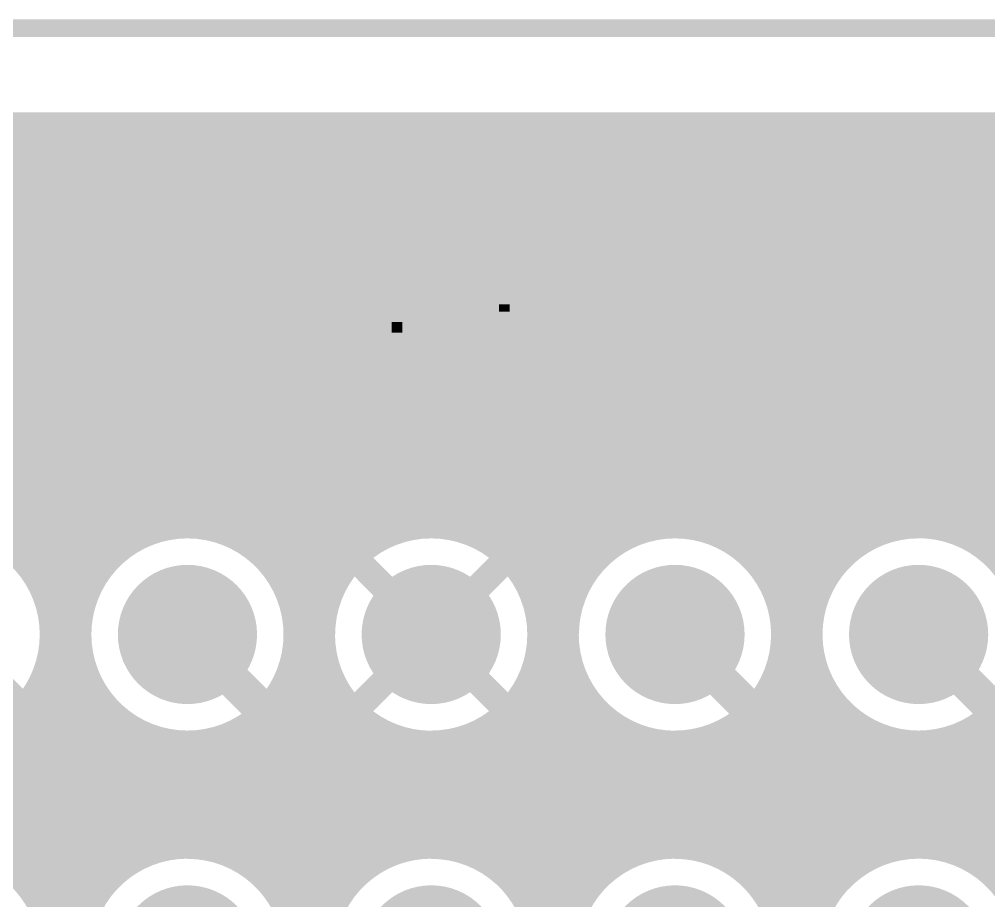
# Model space of a CAD drawing. Extents: x -5 to 100, y -56 to 115.
# Drawn here: x 64.14 to 78.05, y 102.48 to 115.13 of the extents above; entities that cross this region are included whole.
import ezdxf

# ---------------------------------------------------------------- set-up
doc = ezdxf.new("R2010")
doc.units = 0
doc.header["$MEASUREMENT"] = 0
doc.layers.get('0').update_dxf_attribs({"linetype": 'CONTINUOUS'})
for name, color, linetype in [('22-314-0_BOT', 7, 'CONTINUOUS'), ('22-314-0_DRD', 7, 'CONTINUOUS'), ('22-314-0_DRL', 2, 'CONTINUOUS'), ('22-314-0_SMB', 4, 'CONTINUOUS'), ('22-314-0_SMT', 3, 'CONTINUOUS'), ('22-314-0_SST', 5, 'CONTINUOUS'), ('22-314-0_TOP', 10, 'CONTINUOUS'), ('THRUHOLE_TAP', 12, 'CONTINUOUS')]:
    doc.layers.add(name, color=color, linetype=linetype)

# ---------------------------------------------------------------- blocks, each defined once
blk = doc.blocks.new('ROUND_1')
at = {"const_width": 0.99949}
blk.add_lwpolyline([(-0.499744, 0, 1), (0.499744, 0, 1)], format="xyb", close=True, dxfattribs=at)
blk = doc.blocks.new('ROUND_17')
at = {"const_width": 0.54991}
blk.add_lwpolyline([(-0.274954, 0, 1), (0.274954, 0, 1)], format="xyb", close=True, dxfattribs=at)

msp = doc.modelspace()

# ---------------------------------------------------------------- linework, layer by layer
at = {"layer": '22-314-0_BOT'}
for points, const_width in [([(98.425, 113.665), (-3.81, 113.665)], 0.254), ([(98.425, 113.6396), (-3.81, 113.6396)], 0.254), ([(64.0842, 113.665), (64.0842, 107.39628)], 0.254), ([(64.3128, 113.665), (64.3128, 107.12196)], 0.254), ([(64.5414, 113.665), (64.5414, 106.51744)], 0.254), ([(64.77, 113.665), (64.77, 105.65638)], 0.254), ([(64.9986, 113.665), (64.9986, 105.42778)], 0.254), ([(65.2272, 113.665), (65.2272, 107.02036)], 0.254), ([(65.4558, 113.665), (65.4558, 107.33532)], 0.254), ([(65.6844, 113.665), (65.6844, 107.5309)], 0.254), ([(65.913, 113.665), (65.913, 107.66298)], 0.254), ([(66.1416, 113.665), (66.1416, 107.74934)], 0.254), ([(66.3702, 113.665), (66.3702, 107.79506)], 0.254), ([(66.5988, 113.665), (66.5988, 107.80522)], 0.254), ([(66.8274, 113.665), (66.8274, 107.77982)], 0.254), ([(67.056, 113.665), (67.056, 107.71886)], 0.254), ([(67.2846, 113.665), (67.2846, 107.61472)], 0.254), ([(67.5132, 113.665), (67.5132, 107.45724)], 0.254), ([(67.7418, 113.665), (67.7418, 107.22102)], 0.254), ([(67.9704, 113.665), (67.9704, 106.80446)], 0.254), ([(68.199, 113.665), (68.199, 105.7275)], 0.254), ([(68.4276, 113.665), (68.4276, 105.4989)], 0.254), ([(68.6562, 113.665), (68.6562, 106.87304)], 0.254), ([(68.8848, 113.665), (68.8848, 107.25404)], 0.254), ([(69.1134, 113.665), (69.1134, 107.4801)], 0.254), ([(69.342, 113.665), (69.342, 107.62996)], 0.254), ([(69.5706, 113.665), (69.5706, 107.72648)], 0.254), ([(69.7992, 113.665), (69.7992, 107.7849)], 0.254), ([(70.0278, 113.665), (70.0278, 107.80522)], 0.254), ([(70.2564, 113.665), (70.2564, 107.79252)], 0.254), ([(70.485, 113.665), (70.485, 107.74172)], 0.254), ([(70.7136, 113.665), (70.7136, 107.65282)], 0.254), ([(70.9422, 113.665), (70.9422, 107.51312)], 0.254), ([(71.1708, 113.665), (71.1708, 107.30484)], 0.254), ([(71.3994, 113.665), (71.3994, 106.96956)], 0.254), ([(71.628, 113.665), (71.628, 88.75776)], 0.254), ([(71.8566, 113.665), (71.8566, 88.52916)], 0.254), ([(72.0852, 113.665), (72.0852, 106.65206)], 0.254), ([(72.3138, 113.665), (72.3138, 107.16006)], 0.254), ([(72.5424, 113.665), (72.5424, 107.41914)], 0.254), ([(72.771, 113.665), (72.771, 107.58932)], 0.254), ([(72.9996, 113.665), (72.9996, 107.70108)], 0.254), ([(73.2282, 113.665), (73.2282, 107.76966)], 0.254), ([(73.4568, 113.665), (73.4568, 107.80268)], 0.254), ([(73.6854, 113.665), (73.6854, 107.80014)], 0.254), ([(73.914, 113.665), (73.914, 107.76204)], 0.254), ([(74.1426, 113.665), (74.1426, 107.6833)], 0.254), ([(74.3712, 113.665), (74.3712, 107.56138)], 0.254), ([(74.5998, 113.665), (74.5998, 107.38104)], 0.254), ([(74.8284, 113.665), (74.8284, 107.09656)], 0.254), ([(75.057, 113.665), (75.057, 105.86974)], 0.254), ([(75.2856, 113.665), (75.2856, 105.64114)], 0.254), ([(75.5142, 113.665), (75.5142, 105.41254)], 0.254), ([(75.7428, 113.665), (75.7428, 107.05084)], 0.254), ([(75.9714, 113.665), (75.9714, 107.3531)], 0.254), ([(76.2, 113.665), (76.2, 107.5436)], 0.254), ([(76.4286, 113.665), (76.4286, 107.67314)], 0.254), ([(76.6572, 113.665), (76.6572, 107.75442)], 0.254), ([(76.8858, 113.665), (76.8858, 107.7976)], 0.254), ([(77.1144, 113.665), (77.1144, 107.80522)], 0.254), ([(77.343, 113.665), (77.343, 107.77728)], 0.254), ([(77.5716, 113.665), (77.5716, 107.71124)], 0.254), ([(77.8002, 113.665), (77.8002, 107.60456)], 0.254), ([(78.0288, 113.665), (78.0288, 107.44454)], 0.254), ([(98.425, 113.411), (-3.81, 113.411)], 0.254), ([(98.425, 113.1824), (-3.81, 113.1824)], 0.254), ([(98.425, 112.9538), (-3.81, 112.9538)], 0.254), ([(98.425, 112.7252), (-3.81, 112.7252)], 0.254), ([(98.425, 112.4966), (-3.81, 112.4966)], 0.254), ([(98.425, 112.268), (-3.81, 112.268)], 0.254), ([(98.425, 112.0394), (-3.81, 112.0394)], 0.254), ([(98.425, 111.8108), (-3.81, 111.8108)], 0.254), ([(98.425, 111.5822), (-3.81, 111.5822)], 0.254), ([(98.425, 111.3536), (-3.81, 111.3536)], 0.254), ([(98.425, 111.125), (-3.81, 111.125)], 0.254), ([(98.425, 110.8964), (-3.81, 110.8964)], 0.254), ([(98.425, 110.6678), (-3.81, 110.6678)], 0.254), ([(98.425, 110.4392), (-3.81, 110.4392)], 0.254), ([(98.425, 110.2106), (-3.81, 110.2106)], 0.254), ([(98.425, 109.982), (-3.81, 109.982)], 0.254), ([(98.425, 109.7534), (58.20156, 109.7534)], 0.254), ([(98.425, 109.5248), (58.43016, 109.5248)], 0.254), ([(98.425, 109.2962), (58.65876, 109.2962)], 0.254), ([(98.425, 109.0676), (58.88736, 109.0676)], 0.254), ([(98.425, 108.839), (59.11596, 108.839)], 0.254), ([(98.425, 108.6104), (59.34456, 108.6104)], 0.254), ([(98.425, 108.3818), (59.57316, 108.3818)], 0.254), ([(98.425, 108.1532), (59.80176, 108.1532)], 0.254), ([(91.19108, 107.9246), (60.03036, 107.9246)], 0.254), ([(65.98412, 107.696), (63.6143, 107.696)], 0.254), ([(69.48424, 107.696), (67.11442, 107.696)], 0.254), ([(72.98436, 107.696), (70.61454, 107.696)], 0.254), ([(76.48448, 107.696), (74.11466, 107.696)], 0.254), ([(79.9846, 107.696), (77.61478, 107.696)], 0.254), ([(65.59804, 107.4674), (64.00292, 107.4674)], 0.254), ([(69.09816, 107.4674), (67.50304, 107.4674)], 0.254), ([(72.59828, 107.4674), (71.00062, 107.4674)], 0.254), ([(76.09586, 107.4674), (74.50074, 107.4674)], 0.254), ([(79.59598, 107.4674), (78.00086, 107.4674)], 0.254), ([(69.02958, 107.32008), (70.05066, 106.299)], 0.381), ([(71.0692, 107.32008), (70.05066, 106.299)], 0.381), ([(65.37198, 107.2388), (64.22898, 107.2388)], 0.254), ([(68.8721, 107.2388), (67.7291, 107.2388)], 0.254), ([(72.37222, 107.2388), (71.22668, 107.2388)], 0.254), ([(75.8698, 107.2388), (74.7268, 107.2388)], 0.254), ([(65.22212, 107.0102), (64.37884, 107.0102)], 0.254), ([(68.7197, 107.0102), (67.87896, 107.0102)], 0.254), ([(72.21982, 107.0102), (71.37908, 107.0102)], 0.254), ([(75.71994, 107.0102), (74.8792, 107.0102)], 0.254), ([(65.12306, 106.7816), (64.4779, 106.7816)], 0.254), ([(68.62064, 106.7816), (67.97802, 106.7816)], 0.254), ([(72.12076, 106.7816), (71.47814, 106.7816)], 0.254), ([(75.62088, 106.7816), (74.97826, 106.7816)], 0.254), ([(65.06464, 106.553), (64.53632, 106.553)], 0.254), ([(68.56476, 106.553), (68.03644, 106.553)], 0.254), ([(72.06488, 106.553), (71.53402, 106.553)], 0.254), ([(75.56246, 106.553), (75.03414, 106.553)], 0.254), ([(63.05042, 106.299), (64.77, 104.57942), (64.77, 99.06), (64.262, 98.552), (64.262, 69.596), (65.278, 68.58), (65.278, 66.802)], 0.508), ([(75.41514, 11.3538), (75.41514, 11.40714), (78.232, 14.224), (78.232, 22.86), (76.2, 24.892), (76.2, 44.958), (78.486, 47.244), (78.486, 68.58), (69.088, 77.978), (69.088, 98.298), (68.326, 99.06), (68.326, 104.52354), (66.55054, 106.299)], 0.508), ([(69.02958, 105.27792), (70.05066, 106.299)], 0.381), ([(71.0692, 105.27792), (70.05066, 106.299)], 0.381), ([(88.41486, 11.3538), (88.21166, 11.3538), (85.09, 14.478), (85.09, 18.288), (77.724, 25.654), (77.724, 43.942), (80.01, 46.228), (80.01, 69.596), (78.74, 70.866), (78.74, 95.758), (75.184, 99.314), (75.184, 104.66578), (73.55078, 106.299)], 0.508), ([(65.04432, 106.3244), (64.55664, 106.3244)], 0.254), ([(68.5419, 106.3244), (68.05676, 106.3244)], 0.254), ([(72.04202, 106.3244), (71.55688, 106.3244)], 0.254), ([(75.54214, 106.3244), (75.057, 106.3244)], 0.254), ([(64.5414, 106.07802), (64.5414, 105.88498)], 0.254), ([(65.05702, 106.0958), (64.54394, 106.0958)], 0.254), ([(68.55714, 106.0958), (68.04406, 106.0958)], 0.254), ([(72.05726, 106.0958), (71.54164, 106.0958)], 0.254), ([(75.55484, 106.0958), (75.04176, 106.0958)], 0.254), ([(64.50838, 105.918), (65.30848, 105.1179)], 0.254), ([(68.0085, 105.918), (68.86448, 105.06202)], 0.254), ([(72.0852, 105.9434), (72.0852, 102.05466)], 0.254), ([(75.00874, 105.918), (75.72248, 105.20426)], 0.254), ([(65.10528, 105.8672), (64.55918, 105.8672)], 0.254), ([(68.6054, 105.8672), (68.0593, 105.8672)], 0.254), ([(72.10552, 105.8672), (71.49338, 105.8672)], 0.254), ([(75.60564, 105.8672), (75.05954, 105.8672)], 0.254), ([(65.19672, 105.6386), (64.78778, 105.6386)], 0.254), ([(68.6943, 105.6386), (68.2879, 105.6386)], 0.254), ([(68.6562, 105.72496), (68.6562, 105.2703)], 0.254), ([(72.19442, 105.6386), (71.40448, 105.6386)], 0.254), ([(75.69454, 105.6386), (75.28814, 105.6386)], 0.254), ([(65.2272, 105.57764), (65.2272, 105.19918)], 0.254), ([(71.3994, 105.62844), (71.3994, 102.36962)], 0.254), ([(75.7428, 105.54716), (75.7428, 105.1814)], 0.254), ([(65.33388, 105.41), (65.01638, 105.41)], 0.254), ([(68.83146, 105.41), (68.5165, 105.41)], 0.254), ([(72.33158, 105.41), (71.26732, 105.41)], 0.254), ([(72.3138, 105.4354), (72.3138, 102.56266)], 0.254), ([(75.8317, 105.41), (75.51674, 105.41)], 0.254), ([(65.4558, 105.26268), (65.4558, 104.91216)], 0.254), ([(68.8848, 105.34142), (68.8848, 105.0417)], 0.254), ([(71.1708, 105.29062), (71.1708, 102.70744)], 0.254), ([(75.9714, 105.2449), (75.9714, 102.75316)], 0.254), ([(65.53962, 105.1814), (65.24498, 105.1814)], 0.254), ([(69.0372, 105.1814), (68.7451, 105.1814)], 0.254), ([(69.1134, 105.1179), (69.1134, 102.88016)], 0.254), ([(70.9422, 105.08488), (70.9422, 102.91318)], 0.254), ([(72.53732, 105.1814), (71.06158, 105.1814)], 0.254), ([(72.5424, 105.17886), (72.5424, 102.8192)], 0.254), ([(76.03744, 105.1814), (75.7428, 105.1814)], 0.254), ([(78.0288, 105.15346), (78.0288, 102.8446)], 0.254), ([(79.53756, 105.1814), (78.05928, 105.1814)], 0.254), ([(65.87236, 104.9528), (65.43294, 104.9528)], 0.254), ([(65.6844, 105.06456), (65.6844, 102.9335)], 0.254), ([(69.37248, 104.9528), (68.95592, 104.9528)], 0.254), ([(69.342, 104.96804), (69.342, 103.03002)], 0.254), ([(70.7136, 104.94518), (70.7136, 103.05288)], 0.254), ([(72.8726, 104.9528), (70.7263, 104.9528)], 0.254), ([(72.771, 105.00868), (72.771, 102.98938)], 0.254), ([(76.37018, 104.9528), (75.89012, 104.9528)], 0.254), ([(76.2, 105.0544), (76.2, 102.94366)], 0.254), ([(79.8703, 104.9528), (77.72654, 104.9528)], 0.254), ([(77.8002, 104.9909), (77.8002, 103.00716)], 0.254), ([(65.913, 104.93248), (65.913, 103.06558)], 0.254), ([(66.1416, 104.84866), (66.1416, 103.1494)], 0.254), ([(66.3702, 104.80294), (66.3702, 103.19512)], 0.254), ([(66.8274, 104.81818), (66.8274, 103.17988)], 0.254), ([(66.93154, 104.84104), (67.564, 104.20858)], 0.254), ([(69.5706, 104.86898), (69.5706, 103.12908)], 0.254), ([(69.7992, 104.8131), (69.7992, 103.18496)], 0.254), ([(70.2564, 104.80548), (70.2564, 103.19258)], 0.254), ([(70.485, 104.85628), (70.485, 103.14178)], 0.254), ([(72.9996, 104.89438), (72.9996, 103.10368)], 0.254), ([(73.2282, 104.8258), (73.2282, 103.17226)], 0.254), ([(73.914, 104.83596), (73.914, 103.1621)], 0.254), ([(73.92924, 104.84104), (74.422, 104.34828)], 0.254), ([(76.4286, 104.92486), (76.4286, 103.0732)], 0.254), ([(76.6572, 104.84358), (76.6572, 103.15448)], 0.254), ([(76.8858, 104.8004), (76.8858, 103.19766)], 0.254), ([(77.343, 104.82072), (77.343, 103.17734)], 0.254), ([(77.5716, 104.88422), (77.5716, 103.11384)], 0.254), ([(67.04838, 104.7242), (65.51676, 104.7242)], 0.254), ([(66.5988, 104.79278), (66.5988, 103.20528)], 0.254), ([(67.056, 104.71658), (67.056, 103.11892)], 0.254), ([(74.04608, 104.7242), (69.06006, 104.7242)], 0.254), ([(70.0278, 104.79278), (70.0278, 103.20528)], 0.254), ([(73.4568, 104.79532), (73.4568, 103.20274)], 0.254), ([(73.6854, 104.79786), (73.6854, 103.2002)], 0.254), ([(81.1403, 104.7242), (75.94346, 104.7242)], 0.254), ([(75.946, 104.66578), (75.946, 102.72522)], 0.254), ([(77.1144, 104.79278), (77.1144, 103.20528)], 0.254), ([(65.532, 104.57942), (65.532, 102.80904)], 0.254), ([(69.088, 104.52354), (69.088, 102.85984)], 0.254), ([(74.1426, 104.62768), (74.1426, 103.0859)], 0.254), ([(67.27698, 104.4956), (65.532, 104.4956)], 0.254), ([(67.2846, 104.48798), (67.2846, 103.01478)], 0.254), ([(74.27468, 104.4956), (69.088, 104.4956)], 0.254), ([(74.3712, 104.39908), (74.3712, 102.96398)], 0.254), ([(81.3689, 104.4956), (75.946, 104.4956)], 0.254), ([(67.50558, 104.267), (65.532, 104.267)], 0.254), ([(67.5132, 104.25938), (67.5132, 102.85984)], 0.254), ([(74.422, 104.267), (69.088, 104.267)], 0.254), ([(74.422, 104.34828), (74.422, 102.92842)], 0.254), ([(81.5975, 104.267), (75.946, 104.267)], 0.254), ([(67.564, 104.20858), (67.564, 102.81412)], 0.254), ([(67.564, 104.0384), (65.532, 104.0384)], 0.254), ([(74.422, 104.0384), (69.088, 104.0384)], 0.254), ([(81.8261, 104.0384), (75.946, 104.0384)], 0.254), ([(67.564, 103.8098), (65.532, 103.8098)], 0.254), ([(74.422, 103.8098), (69.088, 103.8098)], 0.254), ([(82.0547, 103.8098), (75.946, 103.8098)], 0.254), ([(67.564, 103.5812), (65.532, 103.5812)], 0.254), ([(74.422, 103.5812), (69.088, 103.5812)], 0.254), ([(82.2833, 103.5812), (75.946, 103.5812)], 0.254), ([(67.564, 103.3526), (65.532, 103.3526)], 0.254), ([(74.422, 103.3526), (69.088, 103.3526)], 0.254), ([(82.51444, 103.3526), (75.946, 103.3526)], 0.254), ([(66.05778, 103.124), (65.532, 103.124)], 0.254), ([(67.564, 103.124), (67.0433, 103.124)], 0.254), ([(69.55536, 103.124), (69.088, 103.124)], 0.254), ([(73.05548, 103.124), (70.54342, 103.124)], 0.254), ([(74.422, 103.124), (74.04354, 103.124)], 0.254), ([(76.5556, 103.124), (75.946, 103.124)], 0.254), ([(80.05572, 103.124), (77.54112, 103.124)], 0.254), ([(65.6336, 102.8954), (65.532, 102.8954)], 0.254), ([(67.564, 102.8954), (67.46748, 102.8954)], 0.254), ([(69.13118, 102.8954), (69.088, 102.8954)], 0.254), ([(72.6313, 102.8954), (70.9676, 102.8954)], 0.254), ([(76.13142, 102.8954), (75.946, 102.8954)], 0.254), ([(79.63154, 102.8954), (77.9653, 102.8954)], 0.254), ([(72.39254, 102.6668), (71.20636, 102.6668)], 0.254), ([(72.23506, 102.4382), (71.36384, 102.4382)], 0.254)]:
    msp.add_lwpolyline(points, dxfattribs=dict(at, const_width=const_width))
at = {"layer": '22-314-0_BOT', "const_width": 0.254}
for points in [[(64.55664, 106.299, 0.4142136), (63.05042, 107.80522)], [(66.55054, 107.80522, 0.4142136), (65.04432, 106.299)], [(68.05676, 106.299, 0.4142136), (66.55054, 107.80522)], [(70.05066, 107.80522, 0.4142136), (68.54444, 106.299)], [(71.55688, 106.299, 0.4142136), (70.05066, 107.80522)], [(73.55078, 107.80522, 0.4142136), (72.04456, 106.299)], [(75.057, 106.299, 0.4142136), (73.55078, 107.80522)], [(77.04836, 107.80522, 0.4142136), (75.54214, 106.299)], [(78.55712, 106.299, 0.4142136), (77.04836, 107.80776)], [(64.50838, 105.918, 0.0639891), (64.55734, 106.299)], [(65.04432, 106.299, 0.4142136), (66.55054, 104.79278)], [(68.0085, 105.918, 0.0639891), (68.05746, 106.299)], [(68.5419, 106.299, 0.4142136), (70.05066, 104.79024)], [(70.05066, 104.79278, 0.4142136), (71.55688, 106.299)], [(72.04202, 106.299, 0.4142136), (73.55078, 104.79024)], [(75.00874, 105.918, 0.0639891), (75.0577, 106.299)], [(75.54214, 106.299, 0.4142136), (77.04836, 104.79278)], [(77.04836, 104.79278, 0.4142136), (78.55458, 106.299)], [(65.532, 104.57942, 0.1989124), (65.30882, 105.11824)], [(75.946, 104.66578, 0.1989124), (75.72282, 105.2046)], [(69.088, 104.52354, 0.1989124), (68.86482, 105.06236)], [(66.55054, 104.79278, 0.0639889), (66.93136, 104.84172)], [(73.55078, 104.79278, 0.0635793), (73.92922, 104.8411)], [(66.55054, 103.20782, 0.1877781), (65.53046, 102.81072)], [(67.564, 102.81412, 0.1865452), (66.55054, 103.20586)], [(70.05066, 103.20782, 0.1748415), (69.08753, 102.86041)], [(71.55688, 101.69906, 0.4142136), (70.05066, 103.20528)], [(73.55078, 103.20782, 0.4142136), (72.04202, 101.69906)], [(74.422, 102.92842, 0.1553638), (73.55078, 103.20583)], [(77.04836, 103.20782, 0.2082297), (75.946, 102.72522)], [(78.55712, 101.69906, 0.4142136), (77.04836, 103.20782)]]:
    msp.add_lwpolyline(points, format="xyb", dxfattribs=at)
at = {"layer": '22-314-0_DRD', "const_width": 0.254}
for points in [[(98.00082, 115.00104), (-2.99974, 115.00104)], [(66.55054, 106.934), (65.91554, 106.299)], [(67.18554, 106.299), (66.55054, 106.934)], [(70.05066, 106.934), (69.41566, 106.299)], [(70.68566, 106.299), (70.05066, 106.934)], [(73.55078, 106.934), (72.91578, 106.299)], [(74.18578, 106.299), (73.55078, 106.934)], [(77.04836, 106.934), (76.41336, 106.299)], [(77.68336, 106.299), (77.04836, 106.934)], [(65.91554, 106.299), (66.55054, 105.664)], [(66.55054, 105.664), (67.18554, 106.299)], [(69.41566, 106.299), (70.05066, 105.664)], [(70.05066, 105.664), (70.68566, 106.299)], [(72.91578, 106.299), (73.55078, 105.664)], [(73.55078, 105.664), (74.18578, 106.299)], [(76.41336, 106.299), (77.04836, 105.664)], [(77.04836, 105.664), (77.68336, 106.299)]]:
    msp.add_lwpolyline(points, dxfattribs=at)
at = {"layer": '22-314-0_DRL', "const_width": 0.254}
msp.add_lwpolyline([(98.00082, 115.00104), (-2.99974, 115.00104)], dxfattribs=at)
at = {"layer": '22-314-0_SST', "const_width": 0.1524}
for points in [[(65.1764, 111.9886, 0.4142136), (64.42202, 111.23422)], [(72.1995, 111.23422, 0.4142136), (71.44512, 111.9886)], [(65.50152, 110.93196, 0.4142136), (65.35166, 110.7821)], [(71.24954, 110.7821, 0.4142136), (71.09968, 110.93196)], [(67.04076, 110.6297, 0.4142136), (67.19062, 110.47984)], [(69.41058, 110.47984, 0.4142136), (69.56044, 110.6297)]]:
    msp.add_lwpolyline(points, format="xyb", dxfattribs=at)
for points in [[(71.44512, 111.9886), (65.15354, 111.9886)], [(65.1764, 111.9886), (71.46798, 111.9886)], [(68.46062, 107.88904), (68.14058, 107.88904), (65.50152, 107.88904), (65.34912, 107.88904), (65.34912, 108.8009), (65.34912, 108.93044), (65.34912, 109.21746), (65.34912, 110.88624), (65.35674, 110.92942), (64.39916, 110.92942), (64.39916, 111.23422)], [(64.42202, 108.93044), (64.42202, 109.21746), (64.42202, 110.92942), (64.42202, 111.23422)], [(72.1995, 108.93044), (72.1995, 109.21746), (72.1995, 110.92942), (72.1995, 111.23422)], [(65.50152, 111.0361), (65.35674, 110.92942)], [(71.24954, 107.88904), (71.6407, 107.88904), (71.6407, 104.70896), (68.46062, 104.70896), (68.46062, 107.88904), (71.09968, 107.88904), (71.24954, 107.88904), (71.24954, 108.8009), (71.24954, 108.93044), (71.24954, 109.21746), (71.24954, 110.88624), (71.24192, 110.92942), (71.09968, 111.0361), (65.50152, 111.0361), (65.50152, 110.93196)], [(67.04076, 110.6297), (67.04076, 110.7821), (67.04076, 110.93196), (67.04076, 111.01578), (69.56044, 111.01578), (69.56044, 110.93196), (69.56044, 110.7821)], [(71.09968, 111.0361), (71.09968, 110.93196)], [(64.39916, 108.93044), (64.39916, 109.21746), (64.39916, 110.92942)], [(72.1995, 110.92942), (71.24192, 110.92942)], [(69.56044, 110.7821), (69.56044, 110.6297)], [(69.41058, 110.47984), (67.19062, 110.47984)], [(73.18502, 109.5883), (73.18502, 109.41812), (73.24598, 109.25048), (73.4822, 109.25048), (73.54062, 109.41812), (73.54062, 110.26648)], [(73.60158, 110.26648), (73.36282, 110.26648)], [(74.43978, 109.25048), (73.9648, 109.25048), (74.43978, 109.92612), (74.43978, 110.0963), (74.37882, 110.26648), (74.02322, 110.26648), (73.9648, 110.0963)], [(65.34912, 108.93044), (64.39916, 108.93044), (64.39916, 108.8009), (64.39916, 108.72978), (56.55056, 108.72978), (55.5498, 108.72978), (53.9496, 108.72978)], [(82.64906, 108.72978), (72.1995, 108.72978), (72.1995, 108.8009), (72.1995, 108.93044), (71.24954, 108.93044)], [(61.46038, 107.88904), (61.46038, 104.70896), (64.64046, 104.70896), (64.64046, 107.88904), (61.46038, 107.88904)], [(65.34912, 107.88904), (64.9605, 107.88904), (64.9605, 104.70896), (68.14058, 104.70896), (68.14058, 107.88904)], [(71.96074, 107.88904), (71.96074, 104.70896), (75.13828, 104.70896), (75.13828, 107.88904), (71.96074, 107.88904)], [(75.45832, 107.88904), (75.45832, 104.70896), (78.6384, 104.70896), (78.6384, 107.88904), (75.45832, 107.88904)], [(66.66738, 106.41584), (66.4337, 106.41584), (66.23304, 106.6165), (66.23304, 105.9815), (66.86804, 105.9815), (66.66738, 106.18216), (66.66738, 106.41584), (66.86804, 106.6165), (66.86804, 105.9815)], [(70.1675, 106.41584), (69.93128, 106.41584), (69.73316, 106.6165), (69.73316, 105.9815), (70.36816, 105.9815), (70.1675, 106.18216), (70.1675, 106.41584), (70.36816, 106.6165), (70.36816, 105.9815)], [(66.86804, 106.6165), (66.23304, 106.6165)], [(70.36816, 106.6165), (69.73316, 106.6165)], [(73.66762, 106.18216), (73.86828, 105.9815), (73.23328, 105.9815), (73.4314, 106.18216), (73.66762, 106.18216), (73.66762, 106.41584), (73.86828, 106.6165), (73.23328, 106.6165), (73.4314, 106.41584), (73.66762, 106.41584)], [(73.23328, 106.6165), (73.23328, 105.9815)], [(73.86828, 105.9815), (73.86828, 106.6165)], [(77.16774, 106.18216), (77.3684, 105.9815), (76.7334, 105.9815), (76.93152, 106.18216), (77.16774, 106.18216), (77.16774, 106.41584), (77.3684, 106.6165), (76.7334, 106.6165), (76.93152, 106.41584), (77.16774, 106.41584)], [(76.7334, 106.6165), (76.7334, 105.9815)], [(77.3684, 105.9815), (77.3684, 106.6165)], [(66.66738, 106.18216), (66.4337, 106.18216), (66.4337, 106.41584)], [(70.1675, 106.18216), (69.93128, 106.18216), (69.93128, 106.41584)], [(73.4314, 106.18216), (73.4314, 106.41584)], [(76.93152, 106.18216), (76.93152, 106.41584)], [(66.23304, 105.9815), (66.4337, 106.18216)], [(69.73316, 105.9815), (69.93128, 106.18216)], [(61.46038, 103.2891), (61.46038, 100.10902), (64.64046, 100.10902), (64.64046, 103.2891), (61.46038, 103.2891)], [(64.9605, 103.2891), (64.9605, 100.10902), (68.14058, 100.10902), (68.14058, 103.2891), (64.9605, 103.2891)], [(68.46062, 103.2891), (68.46062, 100.10902), (71.6407, 100.10902), (71.6407, 103.2891), (68.46062, 103.2891)], [(71.96074, 103.2891), (71.96074, 100.10902), (75.13828, 100.10902), (75.13828, 103.2891), (71.96074, 103.2891)], [(75.45832, 103.2891), (75.45832, 100.10902), (78.6384, 100.10902), (78.6384, 103.2891), (75.45832, 103.2891)]]:
    msp.add_lwpolyline(points, dxfattribs=at)
at = {"layer": '22-314-0_TOP'}
for points, const_width in [([(98.425, 113.665), (-3.81, 113.665)], 0.254), ([(98.425, 113.6396), (-3.81, 113.6396)], 0.254), ([(64.0842, 113.665), (64.0842, 107.39628)], 0.254), ([(64.3128, 113.665), (64.3128, 107.12196)], 0.254), ([(64.5414, 113.665), (64.5414, 106.51744)], 0.254), ([(64.77, 113.665), (64.77, 98.044)], 0.254), ([(64.9986, 113.665), (64.9986, 98.044)], 0.254), ([(65.2272, 113.665), (65.2272, 107.02036)], 0.254), ([(65.4558, 113.665), (65.4558, 107.33532)], 0.254), ([(65.6844, 113.665), (65.6844, 107.5309)], 0.254), ([(65.913, 113.665), (65.913, 107.66298)], 0.254), ([(66.1416, 113.665), (66.1416, 107.74934)], 0.254), ([(66.3702, 113.665), (66.3702, 107.79506)], 0.254), ([(66.5988, 113.665), (66.5988, 107.80522)], 0.254), ([(66.8274, 113.665), (66.8274, 107.77982)], 0.254), ([(67.056, 113.665), (67.056, 107.71886)], 0.254), ([(67.2846, 113.665), (67.2846, 107.61472)], 0.254), ([(67.5132, 113.665), (67.5132, 107.45724)], 0.254), ([(67.7418, 113.665), (67.7418, 107.22102)], 0.254), ([(67.9704, 113.665), (67.9704, 106.80446)], 0.254), ([(68.199, 113.665), (68.199, 98.044)], 0.254), ([(68.4276, 113.665), (68.4276, 98.044)], 0.254), ([(68.6562, 113.665), (68.6562, 106.87304)], 0.254), ([(68.8848, 113.665), (68.8848, 107.25404)], 0.254), ([(69.1134, 113.665), (69.1134, 107.4801)], 0.254), ([(69.342, 113.665), (69.342, 107.62996)], 0.254), ([(69.5706, 113.665), (69.5706, 107.72648)], 0.254), ([(69.7992, 113.665), (69.7992, 107.7849)], 0.254), ([(70.0278, 113.665), (70.0278, 107.80522)], 0.254), ([(70.2564, 113.665), (70.2564, 107.79252)], 0.254), ([(70.485, 113.665), (70.485, 107.74172)], 0.254), ([(70.7136, 113.665), (70.7136, 107.65282)], 0.254), ([(70.9422, 113.665), (70.9422, 107.51312)], 0.254), ([(71.1708, 113.665), (71.1708, 107.30484)], 0.254), ([(71.3994, 113.665), (71.3994, 106.96956)], 0.254), ([(71.628, 113.665), (71.628, 98.044)], 0.254), ([(71.8566, 113.665), (71.8566, 98.044)], 0.254), ([(72.0852, 113.665), (72.0852, 106.65206)], 0.254), ([(72.3138, 113.665), (72.3138, 107.16006)], 0.254), ([(72.5424, 113.665), (72.5424, 107.41914)], 0.254), ([(72.771, 113.665), (72.771, 107.58932)], 0.254), ([(72.9996, 113.665), (72.9996, 107.70108)], 0.254), ([(73.2282, 113.665), (73.2282, 107.76966)], 0.254), ([(73.4568, 113.665), (73.4568, 107.80268)], 0.254), ([(73.6854, 113.665), (73.6854, 107.80014)], 0.254), ([(73.914, 113.665), (73.914, 107.76204)], 0.254), ([(74.1426, 113.665), (74.1426, 107.6833)], 0.254), ([(74.3712, 113.665), (74.3712, 107.56138)], 0.254), ([(74.5998, 113.665), (74.5998, 107.38104)], 0.254), ([(74.8284, 113.665), (74.8284, 107.09656)], 0.254), ([(75.057, 113.665), (75.057, 100.78466)], 0.254), ([(75.2856, 113.665), (75.2856, 101.01326)], 0.254), ([(75.5142, 113.665), (75.5142, 101.24186)], 0.254), ([(75.7428, 113.665), (75.7428, 107.05084)], 0.254), ([(75.9714, 113.665), (75.9714, 107.3531)], 0.254), ([(76.2, 113.665), (76.2, 107.5436)], 0.254), ([(76.4286, 113.665), (76.4286, 107.67314)], 0.254), ([(76.6572, 113.665), (76.6572, 107.75442)], 0.254), ([(76.8858, 113.665), (76.8858, 107.7976)], 0.254), ([(77.1144, 113.665), (77.1144, 107.80522)], 0.254), ([(77.343, 113.665), (77.343, 107.77728)], 0.254), ([(77.5716, 113.665), (77.5716, 107.71124)], 0.254), ([(77.8002, 113.665), (77.8002, 107.60456)], 0.254), ([(78.0288, 113.665), (78.0288, 107.44454)], 0.254), ([(98.425, 113.411), (-3.81, 113.411)], 0.254), ([(98.425, 113.1824), (-3.81, 113.1824)], 0.254), ([(98.425, 112.9538), (-3.81, 112.9538)], 0.254), ([(98.425, 112.7252), (-3.81, 112.7252)], 0.254), ([(98.425, 112.4966), (-3.81, 112.4966)], 0.254), ([(98.425, 112.268), (-3.81, 112.268)], 0.254), ([(98.425, 112.0394), (-3.81, 112.0394)], 0.254), ([(98.425, 111.8108), (-3.81, 111.8108)], 0.254), ([(98.425, 111.5822), (-3.81, 111.5822)], 0.254), ([(98.425, 111.3536), (-3.81, 111.3536)], 0.254), ([(98.425, 111.125), (-3.81, 111.125)], 0.254), ([(98.425, 110.8964), (-3.81, 110.8964)], 0.254), ([(98.425, 110.6678), (-3.81, 110.6678)], 0.254), ([(98.425, 110.4392), (-3.81, 110.4392)], 0.254), ([(98.425, 110.2106), (-3.81, 110.2106)], 0.254), ([(98.425, 109.982), (-3.81, 109.982)], 0.254), ([(98.425, 109.7534), (-3.81, 109.7534)], 0.254), ([(98.425, 109.5248), (-3.81, 109.5248)], 0.254), ([(98.425, 109.2962), (-3.81, 109.2962)], 0.254), ([(98.425, 109.0676), (-3.81, 109.0676)], 0.254), ([(98.425, 108.839), (-3.81, 108.839)], 0.254), ([(98.425, 108.6104), (-3.81, 108.6104)], 0.254), ([(98.425, 108.3818), (-3.81, 108.3818)], 0.254), ([(98.425, 108.1532), (-3.81, 108.1532)], 0.254), ([(91.19108, 107.9246), (-3.81, 107.9246)], 0.254), ([(65.98412, 107.696), (63.6143, 107.696)], 0.254), ([(69.48424, 107.696), (67.11442, 107.696)], 0.254), ([(72.98436, 107.696), (70.61454, 107.696)], 0.254), ([(76.48448, 107.696), (74.11466, 107.696)], 0.254), ([(79.9846, 107.696), (77.61478, 107.696)], 0.254), ([(65.59804, 107.4674), (64.00292, 107.4674)], 0.254), ([(69.09816, 107.4674), (67.50304, 107.4674)], 0.254), ([(72.59828, 107.4674), (71.00062, 107.4674)], 0.254), ([(76.09586, 107.4674), (74.50074, 107.4674)], 0.254), ([(79.59598, 107.4674), (78.00086, 107.4674)], 0.254), ([(69.02958, 107.32008), (70.05066, 106.299)], 0.381), ([(71.0692, 107.32008), (70.05066, 106.299)], 0.381), ([(65.37198, 107.2388), (64.22898, 107.2388)], 0.254), ([(68.8721, 107.2388), (67.7291, 107.2388)], 0.254), ([(72.37222, 107.2388), (71.22668, 107.2388)], 0.254), ([(75.8698, 107.2388), (74.7268, 107.2388)], 0.254), ([(65.22212, 107.0102), (64.37884, 107.0102)], 0.254), ([(68.7197, 107.0102), (67.87896, 107.0102)], 0.254), ([(72.21982, 107.0102), (71.37908, 107.0102)], 0.254), ([(75.71994, 107.0102), (74.8792, 107.0102)], 0.254), ([(65.12306, 106.7816), (64.4779, 106.7816)], 0.254), ([(68.62064, 106.7816), (67.97802, 106.7816)], 0.254), ([(72.12076, 106.7816), (71.47814, 106.7816)], 0.254), ([(75.62088, 106.7816), (74.97826, 106.7816)], 0.254), ([(65.06464, 106.553), (64.53632, 106.553)], 0.254), ([(68.56476, 106.553), (68.03644, 106.553)], 0.254), ([(72.06488, 106.553), (71.53402, 106.553)], 0.254), ([(75.56246, 106.553), (75.03414, 106.553)], 0.254), ([(69.02958, 105.27792), (70.05066, 106.299)], 0.381), ([(71.0692, 105.27792), (70.05066, 106.299)], 0.381), ([(77.04836, 106.299), (78.7019, 104.648), (82.804, 104.648), (85.09, 102.362), (85.09, 95.95866), (89.535, 91.51366)], 0.508), ([(65.04432, 106.3244), (64.55664, 106.3244)], 0.254), ([(68.5419, 106.3244), (68.05676, 106.3244)], 0.254), ([(72.04202, 106.3244), (71.55688, 106.3244)], 0.254), ([(75.54214, 106.3244), (75.057, 106.3244)], 0.254), ([(64.5414, 106.07802), (64.5414, 101.92004)], 0.254), ([(65.05702, 106.0958), (64.54394, 106.0958)], 0.254), ([(68.55714, 106.0958), (68.04406, 106.0958)], 0.254), ([(72.05726, 106.0958), (71.54164, 106.0958)], 0.254), ([(75.55484, 106.0958), (75.04176, 106.0958)], 0.254), ([(72.0852, 105.9434), (72.0852, 102.05466)], 0.254), ([(65.10528, 105.8672), (64.49314, 105.8672)], 0.254), ([(67.9704, 105.79354), (67.9704, 102.20452)], 0.254), ([(68.6054, 105.8672), (67.99326, 105.8672)], 0.254), ([(72.10552, 105.8672), (71.49338, 105.8672)], 0.254), ([(75.60564, 105.8672), (74.9935, 105.8672)], 0.254), ([(65.19672, 105.6386), (64.40424, 105.6386)], 0.254), ([(68.6943, 105.6386), (67.90436, 105.6386)], 0.254), ([(68.6562, 105.72496), (68.6562, 102.2731)], 0.254), ([(72.19442, 105.6386), (71.40448, 105.6386)], 0.254), ([(75.69454, 105.6386), (74.9046, 105.6386)], 0.254), ([(65.2272, 105.57764), (65.2272, 102.42042)], 0.254), ([(71.3994, 105.62844), (71.3994, 102.36962)], 0.254), ([(74.8284, 105.50144), (74.8284, 102.49662)], 0.254), ([(75.7428, 105.54716), (75.7428, 102.4509)], 0.254), ([(65.33388, 105.41), (64.26708, 105.41)], 0.254), ([(64.3128, 105.47604), (64.3128, 102.52202)], 0.254), ([(67.7418, 105.37444), (67.7418, 102.62362)], 0.254), ([(68.83146, 105.41), (67.7672, 105.41)], 0.254), ([(72.33158, 105.41), (71.26732, 105.41)], 0.254), ([(72.3138, 105.4354), (72.3138, 102.56266)], 0.254), ([(75.8317, 105.41), (74.76744, 105.41)], 0.254), ([(65.4558, 105.26268), (65.4558, 102.73538)], 0.254), ([(68.8848, 105.34142), (68.8848, 102.65664)], 0.254), ([(71.1708, 105.29062), (71.1708, 102.70744)], 0.254), ([(75.9714, 105.2449), (75.9714, 102.75316)], 0.254), ([(65.53962, 105.1814), (64.06134, 105.1814)], 0.254), ([(64.0842, 105.20172), (64.0842, 102.79634)], 0.254), ([(67.5132, 105.13822), (67.5132, 102.85984)], 0.254), ([(69.0372, 105.1814), (67.56146, 105.1814)], 0.254), ([(69.1134, 105.1179), (69.1134, 102.88016)], 0.254), ([(70.9422, 105.08488), (70.9422, 102.91318)], 0.254), ([(72.53732, 105.1814), (71.06158, 105.1814)], 0.254), ([(72.5424, 105.17886), (72.5424, 102.8192)], 0.254), ([(76.03744, 105.1814), (74.5617, 105.1814)], 0.254), ([(74.5998, 105.21696), (74.5998, 102.7811)], 0.254), ([(65.87236, 104.9528), (63.7286, 104.9528)], 0.254), ([(65.6844, 105.06456), (65.6844, 102.9335)], 0.254), ([(69.37248, 104.9528), (67.22872, 104.9528)], 0.254), ([(67.2846, 104.98328), (67.2846, 103.01478)], 0.254), ([(69.342, 104.96804), (69.342, 103.03002)], 0.254), ([(70.7136, 104.94518), (70.7136, 103.05288)], 0.254), ([(72.8726, 104.9528), (70.7263, 104.9528)], 0.254), ([(72.771, 105.00868), (72.771, 102.98938)], 0.254), ([(76.37018, 104.9528), (74.22642, 104.9528)], 0.254), ([(74.3712, 105.03408), (74.3712, 102.96398)], 0.254), ([(76.2, 105.0544), (76.2, 102.94366)], 0.254), ([(65.913, 104.93248), (65.913, 103.06558)], 0.254), ([(66.1416, 104.84866), (66.1416, 103.1494)], 0.254), ([(66.3702, 104.80294), (66.3702, 103.19512)], 0.254), ([(66.8274, 104.81818), (66.8274, 103.17988)], 0.254), ([(67.056, 104.87914), (67.056, 103.11892)], 0.254), ([(69.5706, 104.86898), (69.5706, 103.12908)], 0.254), ([(69.7992, 104.8131), (69.7992, 103.18496)], 0.254), ([(70.2564, 104.80548), (70.2564, 103.19258)], 0.254), ([(70.485, 104.85628), (70.485, 103.14178)], 0.254), ([(72.9996, 104.89438), (72.9996, 103.10368)], 0.254), ([(73.2282, 104.8258), (73.2282, 103.17226)], 0.254), ([(73.914, 104.83596), (73.914, 103.1621)], 0.254), ([(74.1426, 104.91216), (74.1426, 103.0859)], 0.254), ([(76.4286, 104.92486), (76.4286, 103.0732)], 0.254), ([(76.6572, 104.84358), (76.6572, 103.15448)], 0.254), ([(76.8858, 104.8004), (76.8858, 103.19766)], 0.254), ([(77.343, 104.82072), (77.343, 103.17734)], 0.254), ([(77.42936, 104.84104), (78.15834, 104.11206)], 0.254), ([(77.5462, 104.7242), (8.25246, 104.7242)], 0.254), ([(66.5988, 104.79278), (66.5988, 103.20528)], 0.254), ([(70.0278, 104.79278), (70.0278, 103.20528)], 0.254), ([(73.4568, 104.79532), (73.4568, 103.20274)], 0.254), ([(73.6854, 104.79786), (73.6854, 103.2002)], 0.254), ([(77.1144, 104.79278), (77.1144, 103.20528)], 0.254), ([(77.5716, 104.6988), (77.5716, 103.11384)], 0.254), ([(77.7748, 104.4956), (8.02386, 104.4956)], 0.254), ([(77.8002, 104.4702), (77.8002, 103.00716)], 0.254), ([(78.0034, 104.267), (7.79526, 104.267)], 0.254), ([(78.0288, 104.2416), (78.0288, 102.8446)], 0.254), ([(78.2447, 104.0384), (7.56666, 104.0384)], 0.254), ([(82.56524, 103.8098), (7.33806, 103.8098)], 0.254), ([(82.79384, 103.5812), (7.10946, 103.5812)], 0.254), ([(83.02244, 103.3526), (0.88138, 103.3526)], 0.254), ([(66.05778, 103.124), (63.54318, 103.124)], 0.254), ([(69.55536, 103.124), (67.0433, 103.124)], 0.254), ([(73.05548, 103.124), (70.54342, 103.124)], 0.254), ([(76.5556, 103.124), (74.04354, 103.124)], 0.254), ([(80.05572, 103.124), (77.54112, 103.124)], 0.254), ([(65.6336, 102.8954), (63.96736, 102.8954)], 0.254), ([(69.13118, 102.8954), (67.46748, 102.8954)], 0.254), ([(72.6313, 102.8954), (70.9676, 102.8954)], 0.254), ([(76.13142, 102.8954), (74.46772, 102.8954)], 0.254), ([(79.63154, 102.8954), (77.9653, 102.8954)], 0.254), ([(65.39484, 102.6668), (64.20612, 102.6668)], 0.254), ([(68.89242, 102.6668), (67.70624, 102.6668)], 0.254), ([(72.39254, 102.6668), (71.20636, 102.6668)], 0.254), ([(75.89266, 102.6668), (74.70648, 102.6668)], 0.254), ([(65.23736, 102.4382), (64.3636, 102.4382)], 0.254), ([(68.73494, 102.4382), (67.86372, 102.4382)], 0.254), ([(72.23506, 102.4382), (71.36384, 102.4382)], 0.254), ([(75.73518, 102.4382), (74.86396, 102.4382)], 0.254)]:
    msp.add_lwpolyline(points, dxfattribs=dict(at, const_width=const_width))
at = {"layer": '22-314-0_TOP', "const_width": 0.254}
for points in [[(64.55664, 106.299, 0.4142136), (63.05042, 107.80522)], [(66.55054, 107.80522, 0.4142136), (65.04432, 106.299)], [(68.05676, 106.299, 0.4142136), (66.55054, 107.80522)], [(70.05066, 107.80522, 0.4142136), (68.54444, 106.299)], [(71.55688, 106.299, 0.4142136), (70.05066, 107.80522)], [(73.55078, 107.80522, 0.4142136), (72.04456, 106.299)], [(75.057, 106.299, 0.4142136), (73.55078, 107.80522)], [(77.04836, 107.80522, 0.4142136), (75.54214, 106.299)], [(78.55712, 106.299, 0.4142136), (77.04836, 107.80776)], [(63.05042, 104.79278, 0.4142136), (64.55664, 106.299)], [(65.04432, 106.299, 0.4142136), (66.55054, 104.79278)], [(66.55054, 104.79278, 0.4142136), (68.05676, 106.299)], [(68.5419, 106.299, 0.4142136), (70.05066, 104.79024)], [(70.05066, 104.79278, 0.4142136), (71.55688, 106.299)], [(72.04202, 106.299, 0.4142136), (73.55078, 104.79024)], [(73.55078, 104.79278, 0.4142136), (75.057, 106.299)], [(75.54214, 106.299, 0.4142136), (77.04836, 104.79278)], [(77.04836, 104.79278, 0.0639889), (77.42918, 104.84172)], [(78.16088, 104.10952, 0.1995239), (78.7019, 103.88468)], [(78.16088, 104.10952, 0.1995239), (78.7019, 103.88468)], [(64.55664, 101.69906, 0.4142136), (63.05042, 103.20528)], [(66.55054, 103.20782, 0.4142136), (65.04178, 101.69906)], [(68.05676, 101.69906, 0.4142136), (66.55054, 103.20528)], [(70.05066, 103.20782, 0.4142136), (68.5419, 101.69906)], [(71.55688, 101.69906, 0.4142136), (70.05066, 103.20528)], [(73.55078, 103.20782, 0.4142136), (72.04202, 101.69906)], [(75.057, 101.69906, 0.4142136), (73.55078, 103.20528)], [(77.04836, 103.20782, 0.4142136), (75.5396, 101.69906)], [(78.55712, 101.69906, 0.4142136), (77.04836, 103.20782)]]:
    msp.add_lwpolyline(points, format="xyb", dxfattribs=at)

# ---------------------------------------------------------------- block references
at = {"layer": '22-314-0_BOT'}
for p in [(66.55054, 106.299), (70.05066, 106.299), (73.55078, 106.299), (77.04836, 106.299), (66.55054, 101.69906), (70.05066, 101.69906), (73.55078, 101.69906), (77.04836, 101.69906)]:
    msp.add_blockref('ROUND_1', p, dxfattribs=at)
at = {"layer": '22-314-0_DRL'}
for p in [(66.55054, 106.299), (70.05066, 106.299), (73.55078, 106.299), (77.04836, 106.299)]:
    msp.add_blockref('ROUND_17', p, dxfattribs=at)
at = {"layer": '22-314-0_SMB'}
for p in [(66.55054, 106.299), (70.05066, 106.299), (73.55078, 106.299), (77.04836, 106.299), (66.55054, 101.69906), (70.05066, 101.69906), (73.55078, 101.69906), (77.04836, 101.69906)]:
    msp.add_blockref('ROUND_1', p, dxfattribs=at)
at = {"layer": '22-314-0_SMT'}
for p in [(66.55054, 106.299), (70.05066, 106.299), (73.55078, 106.299), (77.04836, 106.299), (66.55054, 101.69906), (70.05066, 101.69906), (73.55078, 101.69906), (77.04836, 101.69906)]:
    msp.add_blockref('ROUND_1', p, dxfattribs=at)
at = {"layer": '22-314-0_TOP'}
for p in [(66.55054, 106.299), (70.05066, 106.299), (73.55078, 106.299), (77.04836, 106.299), (66.55054, 101.69906), (70.05066, 101.69906), (73.55078, 101.69906), (77.04836, 101.69906)]:
    msp.add_blockref('ROUND_1', p, dxfattribs=at)
at = {"layer": 'THRUHOLE_TAP'}
for p in [(66.55054, 106.299), (70.05066, 106.299), (73.55078, 106.299), (77.04836, 106.299)]:
    msp.add_blockref('ROUND_17', p, dxfattribs=at)

doc.saveas('drawing.dxf')
